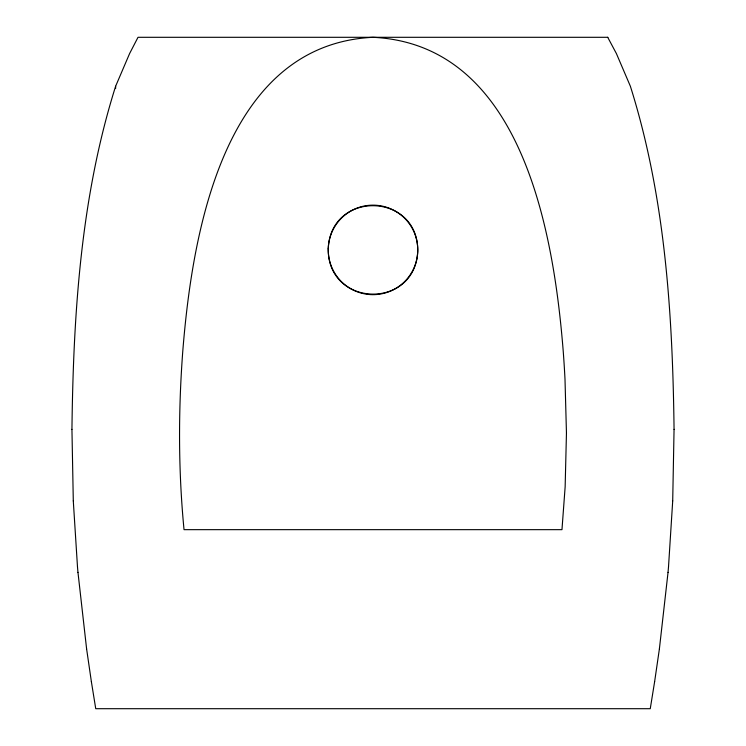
<?xml version="1.0" encoding="UTF-8"?>
<svg xmlns="http://www.w3.org/2000/svg" width="746" height="746" viewBox="0 0 746 746"><rect width="100%" height="100%" fill="white"/><g stroke="black" fill="none" stroke-linecap="round" stroke-linejoin="round"><path stroke-width="1.12" d="M71.942 429.351L73.294 500.93M71.942 429.36C73.36 314.038 80.717 196.888 115.63 86.238L129.599 53.572L138.01 37.3L607.831 37.3M672.706 500.93L674.058 429.351M672.706 500.92L668.509 566.904M668.034 572.396L668.509 566.885M668.034 572.378L659.38 648.983M659.389 648.955L654.634 681.611M654.643 681.592L650.26 708.7L95.74 708.7L91.357 681.592M607.72 37.3L616.401 53.572L630.37 86.238C665.283 196.888 672.64 314.038 674.058 429.36M91.366 681.611L86.611 648.955M86.62 648.983L77.966 572.378M77.491 566.885L77.966 572.396M77.491 566.904L73.294 500.92M115.63 86.238L115.63 88.522M566.456 433.016L565.151 486.728L561.971 529.66L184.029 529.66C179.18 479.706 178.434 429.388 180.998 379.285A1177.962 1177.962 0 0 1 182.742 351.636C192.132 233.684 223.324 44.601 373 37.3C522.676 44.601 553.868 233.684 563.258 351.636A1177.962 1177.962 0 0 1 565.002 379.285L566.456 433.016M328.249 248.8C327.68 307.725 415.391 309.898 417.751 251.02C418.32 192.095 330.609 189.922 328.249 248.8M347.226 286.501A44.76 44.76 0 0 0 417.583 253.929A44.76 44.76 0 0 0 354.191 209.29A44.76 44.76 0 0 0 347.226 286.501"/></g></svg>
